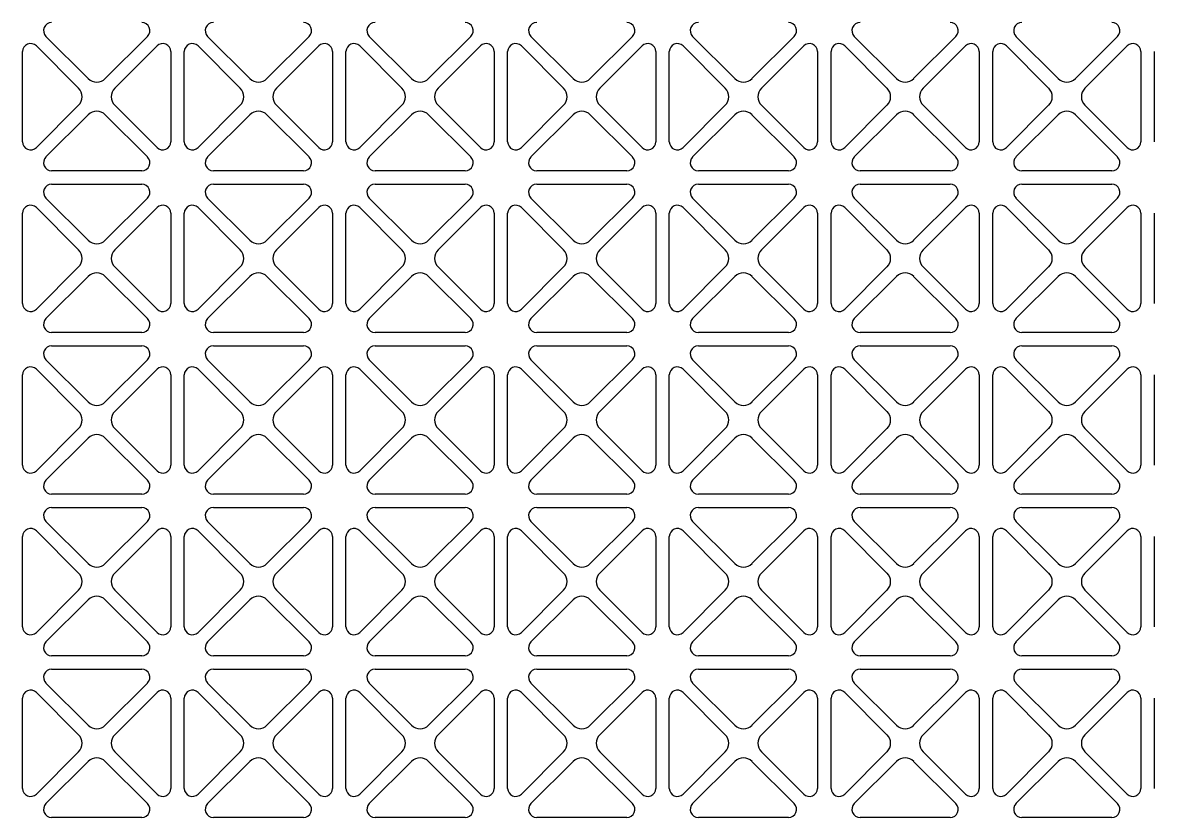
# Model space of a CAD drawing. Header units: millimetres. Extents: x 0 to 87554, y -20854 to 20404.
# Drawn here: x 49345.5 to 49513.5, y 16988.9 to 17106.9 of the extents above; entities that cross this region are included whole.
import ezdxf

# ---------------------------------------------------------------- set-up
doc = ezdxf.new("R2010")
doc.units = ezdxf.units.MM
doc.layers.get('0').update_dxf_attribs({"lineweight": 15})
doc.layers.add('WANGKONG_0', color=7, linetype='Continuous')

# ---------------------------------------------------------------- blocks, each defined once
blk = doc.blocks.new('e4tggg')
at = {"layer": 'WANGKONG_0', "color": 87, "linetype": 'Continuous'}
for p, q in [((208.04, -59.51), (201.77, -53.25)), ((216.85, -53.25), (210.58, -59.51)), ((232.04, -59.51), (225.77, -53.25)), ((240.85, -53.25), (234.58, -59.51)), ((256.04, -59.51), (249.77, -53.25)), ((264.85, -53.25), (258.58, -59.51)), ((280.04, -59.51), (273.77, -53.25)), ((288.85, -53.25), (282.58, -59.51)), ((304.04, -59.51), (297.77, -53.25)), ((312.85, -53.25), (306.58, -59.51)), ((328.04, -59.51), (321.77, -53.25)), ((336.85, -53.25), (330.58, -59.51)), ((352.04, -59.51), (345.77, -53.25)), ((360.85, -53.25), (354.58, -59.51)), ((200.36, -54.66), (206.62, -60.93)), ((212, -60.93), (218.26, -54.66)), ((224.36, -54.66), (230.62, -60.93)), ((236, -60.93), (242.26, -54.66)), ((248.36, -54.66), (254.62, -60.93)), ((260, -60.93), (266.26, -54.66)), ((272.36, -54.66), (278.62, -60.93)), ((284, -60.93), (290.26, -54.66)), ((296.36, -54.66), (302.62, -60.93)), ((308, -60.93), (314.26, -54.66)), ((320.36, -54.66), (326.62, -60.93)), ((332, -60.93), (338.26, -54.66)), ((344.36, -54.66), (350.62, -60.93)), ((356, -60.93), (362.26, -54.66)), ((198.31, -68.89), (198.31, -55.51)), ((220.31, -55.51), (220.31, -68.89)), ((222.31, -68.89), (222.31, -55.51)), ((244.31, -55.51), (244.31, -68.89)), ((246.31, -68.89), (246.31, -55.51)), ((268.31, -55.51), (268.31, -68.89)), ((270.31, -68.89), (270.31, -55.51)), ((292.31, -55.51), (292.31, -68.89)), ((294.31, -68.89), (294.31, -55.51)), ((316.31, -55.51), (316.31, -68.89)), ((318.31, -68.89), (318.31, -55.51)), ((340.31, -55.51), (340.31, -68.89)), ((342.31, -68.89), (342.31, -55.51)), ((364.31, -55.51), (364.31, -68.89)), ((366.31, -68.89), (366.31, -55.51)), ((206.62, -63.47), (200.36, -69.74)), ((218.26, -69.74), (212, -63.47)), ((230.62, -63.47), (224.36, -69.74)), ((242.26, -69.74), (236, -63.47)), ((254.62, -63.47), (248.36, -69.74)), ((266.26, -69.74), (260, -63.47)), ((278.62, -63.47), (272.36, -69.74)), ((290.26, -69.74), (284, -63.47)), ((302.62, -63.47), (296.36, -69.74)), ((314.26, -69.74), (308, -63.47)), ((326.62, -63.47), (320.36, -69.74)), ((338.26, -69.74), (332, -63.47)), ((350.62, -63.47), (344.36, -69.74)), ((362.26, -69.74), (356, -63.47)), ((201.77, -71.15), (208.04, -64.89)), ((210.58, -64.89), (216.85, -71.15)), ((225.77, -71.15), (232.04, -64.89)), ((234.58, -64.89), (240.85, -71.15)), ((249.77, -71.15), (256.04, -64.89)), ((258.58, -64.89), (264.85, -71.15)), ((273.77, -71.15), (280.04, -64.89)), ((282.58, -64.89), (288.85, -71.15)), ((297.77, -71.15), (304.04, -64.89)), ((306.58, -64.89), (312.85, -71.15)), ((321.77, -71.15), (328.04, -64.89)), ((330.58, -64.89), (336.85, -71.15)), ((345.77, -71.15), (352.04, -64.89)), ((354.58, -64.89), (360.85, -71.15)), ((216, -73.2), (202.62, -73.2)), ((240, -73.2), (226.62, -73.2)), ((264, -73.2), (250.62, -73.2)), ((288, -73.2), (274.62, -73.2)), ((312, -73.2), (298.62, -73.2)), ((336, -73.2), (322.62, -73.2)), ((360, -73.2), (346.62, -73.2)), ((202.62, -75.2), (216, -75.2)), ((226.62, -75.2), (240, -75.2)), ((250.62, -75.2), (264, -75.2)), ((274.62, -75.2), (288, -75.2)), ((298.62, -75.2), (312, -75.2)), ((322.62, -75.2), (336, -75.2)), ((346.62, -75.2), (360, -75.2)), ((208.04, -83.51), (201.77, -77.25)), ((216.85, -77.25), (210.58, -83.51)), ((232.04, -83.51), (225.77, -77.25)), ((240.85, -77.25), (234.58, -83.51)), ((256.04, -83.51), (249.77, -77.25)), ((264.85, -77.25), (258.58, -83.51)), ((280.04, -83.51), (273.77, -77.25)), ((288.85, -77.25), (282.58, -83.51)), ((304.04, -83.51), (297.77, -77.25)), ((312.85, -77.25), (306.58, -83.51)), ((328.04, -83.51), (321.77, -77.25)), ((336.85, -77.25), (330.58, -83.51)), ((352.04, -83.51), (345.77, -77.25)), ((360.85, -77.25), (354.58, -83.51)), ((200.36, -78.66), (206.62, -84.93)), ((212, -84.93), (218.26, -78.66)), ((224.36, -78.66), (230.62, -84.93)), ((236, -84.93), (242.26, -78.66)), ((248.36, -78.66), (254.62, -84.93)), ((260, -84.93), (266.26, -78.66)), ((272.36, -78.66), (278.62, -84.93)), ((284, -84.93), (290.26, -78.66)), ((296.36, -78.66), (302.62, -84.93)), ((308, -84.93), (314.26, -78.66)), ((320.36, -78.66), (326.62, -84.93)), ((332, -84.93), (338.26, -78.66)), ((344.36, -78.66), (350.62, -84.93)), ((356, -84.93), (362.26, -78.66)), ((198.31, -92.89), (198.31, -79.51)), ((220.31, -79.51), (220.31, -92.89)), ((222.31, -92.89), (222.31, -79.51)), ((244.31, -79.51), (244.31, -92.89)), ((246.31, -92.89), (246.31, -79.51)), ((268.31, -79.51), (268.31, -92.89)), ((270.31, -92.89), (270.31, -79.51)), ((292.31, -79.51), (292.31, -92.89)), ((294.31, -92.89), (294.31, -79.51)), ((316.31, -79.51), (316.31, -92.89)), ((318.31, -92.89), (318.31, -79.51)), ((340.31, -79.51), (340.31, -92.89)), ((342.31, -92.89), (342.31, -79.51)), ((364.31, -79.51), (364.31, -92.89)), ((366.31, -92.89), (366.31, -79.51)), ((206.62, -87.47), (200.36, -93.74)), ((201.77, -95.15), (208.04, -88.89)), ((210.58, -88.89), (216.85, -95.15)), ((218.26, -93.74), (212, -87.47)), ((230.62, -87.47), (224.36, -93.74)), ((225.77, -95.15), (232.04, -88.89)), ((234.58, -88.89), (240.85, -95.15)), ((242.26, -93.74), (236, -87.47)), ((254.62, -87.47), (248.36, -93.74)), ((249.77, -95.15), (256.04, -88.89)), ((258.58, -88.89), (264.85, -95.15)), ((266.26, -93.74), (260, -87.47)), ((278.62, -87.47), (272.36, -93.74)), ((273.77, -95.15), (280.04, -88.89)), ((282.58, -88.89), (288.85, -95.15)), ((290.26, -93.74), (284, -87.47)), ((302.62, -87.47), (296.36, -93.74)), ((297.77, -95.15), (304.04, -88.89)), ((306.58, -88.89), (312.85, -95.15)), ((314.26, -93.74), (308, -87.47)), ((326.62, -87.47), (320.36, -93.74)), ((321.77, -95.15), (328.04, -88.89)), ((330.58, -88.89), (336.85, -95.15)), ((338.26, -93.74), (332, -87.47)), ((350.62, -87.47), (344.36, -93.74)), ((345.77, -95.15), (352.04, -88.89)), ((354.58, -88.89), (360.85, -95.15)), ((362.26, -93.74), (356, -87.47)), ((216, -97.2), (202.62, -97.2)), ((240, -97.2), (226.62, -97.2)), ((264, -97.2), (250.62, -97.2)), ((288, -97.2), (274.62, -97.2)), ((312, -97.2), (298.62, -97.2)), ((336, -97.2), (322.62, -97.2)), ((360, -97.2), (346.62, -97.2)), ((202.62, -99.2), (216, -99.2)), ((226.62, -99.2), (240, -99.2)), ((250.62, -99.2), (264, -99.2)), ((274.62, -99.2), (288, -99.2)), ((298.62, -99.2), (312, -99.2)), ((322.62, -99.2), (336, -99.2)), ((346.62, -99.2), (360, -99.2)), ((208.04, -107.51), (201.77, -101.25)), ((216.85, -101.25), (210.58, -107.51)), ((232.04, -107.51), (225.77, -101.25)), ((240.85, -101.25), (234.58, -107.51)), ((256.04, -107.51), (249.77, -101.25)), ((264.85, -101.25), (258.58, -107.51)), ((280.04, -107.51), (273.77, -101.25)), ((288.85, -101.25), (282.58, -107.51)), ((304.04, -107.51), (297.77, -101.25)), ((312.85, -101.25), (306.58, -107.51)), ((328.04, -107.51), (321.77, -101.25)), ((336.85, -101.25), (330.58, -107.51)), ((352.04, -107.51), (345.77, -101.25)), ((360.85, -101.25), (354.58, -107.51)), ((198.31, -116.89), (198.31, -103.51)), ((200.36, -102.66), (206.62, -108.93)), ((212, -108.93), (218.26, -102.66)), ((220.31, -103.51), (220.31, -116.89)), ((222.31, -116.89), (222.31, -103.51)), ((224.36, -102.66), (230.62, -108.93)), ((236, -108.93), (242.26, -102.66)), ((244.31, -103.51), (244.31, -116.89)), ((246.31, -116.89), (246.31, -103.51)), ((248.36, -102.66), (254.62, -108.93)), ((260, -108.93), (266.26, -102.66)), ((268.31, -103.51), (268.31, -116.89)), ((270.31, -116.89), (270.31, -103.51)), ((272.36, -102.66), (278.62, -108.93)), ((284, -108.93), (290.26, -102.66)), ((292.31, -103.51), (292.31, -116.89)), ((294.31, -116.89), (294.31, -103.51)), ((296.36, -102.66), (302.62, -108.93)), ((308, -108.93), (314.26, -102.66)), ((316.31, -103.51), (316.31, -116.89)), ((318.31, -116.89), (318.31, -103.51)), ((320.36, -102.66), (326.62, -108.93)), ((332, -108.93), (338.26, -102.66)), ((340.31, -103.51), (340.31, -116.89)), ((342.31, -116.89), (342.31, -103.51)), ((344.36, -102.66), (350.62, -108.93)), ((356, -108.93), (362.26, -102.66)), ((364.31, -103.51), (364.31, -116.89)), ((366.31, -116.89), (366.31, -103.51)), ((206.62, -111.47), (200.36, -117.74)), ((218.26, -117.74), (212, -111.47)), ((230.62, -111.47), (224.36, -117.74)), ((242.26, -117.74), (236, -111.47)), ((254.62, -111.47), (248.36, -117.74)), ((266.26, -117.74), (260, -111.47)), ((278.62, -111.47), (272.36, -117.74)), ((290.26, -117.74), (284, -111.47)), ((302.62, -111.47), (296.36, -117.74)), ((314.26, -117.74), (308, -111.47)), ((326.62, -111.47), (320.36, -117.74)), ((338.26, -117.74), (332, -111.47)), ((350.62, -111.47), (344.36, -117.74)), ((362.26, -117.74), (356, -111.47)), ((201.77, -119.15), (208.04, -112.89)), ((210.58, -112.89), (216.85, -119.15)), ((225.77, -119.15), (232.04, -112.89)), ((234.58, -112.89), (240.85, -119.15)), ((249.77, -119.15), (256.04, -112.89)), ((258.58, -112.89), (264.85, -119.15)), ((273.77, -119.15), (280.04, -112.89)), ((282.58, -112.89), (288.85, -119.15)), ((297.77, -119.15), (304.04, -112.89)), ((306.58, -112.89), (312.85, -119.15)), ((321.77, -119.15), (328.04, -112.89)), ((330.58, -112.89), (336.85, -119.15)), ((345.77, -119.15), (352.04, -112.89)), ((354.58, -112.89), (360.85, -119.15)), ((216, -121.2), (202.62, -121.2)), ((240, -121.2), (226.62, -121.2)), ((264, -121.2), (250.62, -121.2)), ((288, -121.2), (274.62, -121.2)), ((312, -121.2), (298.62, -121.2)), ((336, -121.2), (322.62, -121.2)), ((360, -121.2), (346.62, -121.2)), ((202.62, -123.2), (216, -123.2)), ((226.62, -123.2), (240, -123.2)), ((250.62, -123.2), (264, -123.2)), ((274.62, -123.2), (288, -123.2)), ((298.62, -123.2), (312, -123.2)), ((322.62, -123.2), (336, -123.2)), ((346.62, -123.2), (360, -123.2)), ((208.04, -131.51), (201.77, -125.25)), ((216.85, -125.25), (210.58, -131.51)), ((232.04, -131.51), (225.77, -125.25)), ((240.85, -125.25), (234.58, -131.51)), ((256.04, -131.51), (249.77, -125.25)), ((264.85, -125.25), (258.58, -131.51)), ((280.04, -131.51), (273.77, -125.25)), ((288.85, -125.25), (282.58, -131.51)), ((304.04, -131.51), (297.77, -125.25)), ((312.85, -125.25), (306.58, -131.51)), ((328.04, -131.51), (321.77, -125.25)), ((336.85, -125.25), (330.58, -131.51)), ((352.04, -131.51), (345.77, -125.25)), ((360.85, -125.25), (354.58, -131.51)), ((198.31, -140.89), (198.31, -127.51)), ((200.36, -126.66), (206.62, -132.93)), ((212, -132.93), (218.26, -126.66)), ((220.31, -127.51), (220.31, -140.89)), ((222.31, -140.89), (222.31, -127.51)), ((224.36, -126.66), (230.62, -132.93)), ((236, -132.93), (242.26, -126.66)), ((244.31, -127.51), (244.31, -140.89)), ((246.31, -140.89), (246.31, -127.51)), ((248.36, -126.66), (254.62, -132.93)), ((260, -132.93), (266.26, -126.66)), ((268.31, -127.51), (268.31, -140.89)), ((270.31, -140.89), (270.31, -127.51)), ((272.36, -126.66), (278.62, -132.93)), ((284, -132.93), (290.26, -126.66)), ((292.31, -127.51), (292.31, -140.89)), ((294.31, -140.89), (294.31, -127.51)), ((296.36, -126.66), (302.62, -132.93)), ((308, -132.93), (314.26, -126.66)), ((316.31, -127.51), (316.31, -140.89)), ((318.31, -140.89), (318.31, -127.51)), ((320.36, -126.66), (326.62, -132.93)), ((332, -132.93), (338.26, -126.66)), ((340.31, -127.51), (340.31, -140.89)), ((342.31, -140.89), (342.31, -127.51)), ((344.36, -126.66), (350.62, -132.93)), ((356, -132.93), (362.26, -126.66)), ((364.31, -127.51), (364.31, -140.89)), ((366.31, -140.89), (366.31, -127.51)), ((206.62, -135.47), (200.36, -141.74)), ((218.26, -141.74), (212, -135.47)), ((230.62, -135.47), (224.36, -141.74)), ((242.26, -141.74), (236, -135.47)), ((254.62, -135.47), (248.36, -141.74)), ((266.26, -141.74), (260, -135.47)), ((278.62, -135.47), (272.36, -141.74)), ((290.26, -141.74), (284, -135.47)), ((302.62, -135.47), (296.36, -141.74)), ((314.26, -141.74), (308, -135.47)), ((326.62, -135.47), (320.36, -141.74)), ((338.26, -141.74), (332, -135.47)), ((350.62, -135.47), (344.36, -141.74)), ((362.26, -141.74), (356, -135.47)), ((201.77, -143.15), (208.04, -136.89)), ((210.58, -136.89), (216.85, -143.15)), ((225.77, -143.15), (232.04, -136.89)), ((234.58, -136.89), (240.85, -143.15)), ((249.77, -143.15), (256.04, -136.89)), ((258.58, -136.89), (264.85, -143.15)), ((273.77, -143.15), (280.04, -136.89)), ((282.58, -136.89), (288.85, -143.15)), ((297.77, -143.15), (304.04, -136.89)), ((306.58, -136.89), (312.85, -143.15)), ((321.77, -143.15), (328.04, -136.89)), ((330.58, -136.89), (336.85, -143.15)), ((345.77, -143.15), (352.04, -136.89)), ((354.58, -136.89), (360.85, -143.15)), ((216, -145.2), (202.62, -145.2)), ((240, -145.2), (226.62, -145.2)), ((264, -145.2), (250.62, -145.2)), ((288, -145.2), (274.62, -145.2)), ((312, -145.2), (298.62, -145.2)), ((336, -145.2), (322.62, -145.2)), ((360, -145.2), (346.62, -145.2)), ((202.62, -147.2), (216, -147.2)), ((226.62, -147.2), (240, -147.2)), ((250.62, -147.2), (264, -147.2)), ((274.62, -147.2), (288, -147.2)), ((298.62, -147.2), (312, -147.2)), ((322.62, -147.2), (336, -147.2)), ((346.62, -147.2), (360, -147.2)), ((208.04, -155.51), (201.77, -149.25)), ((216.85, -149.25), (210.58, -155.51)), ((232.04, -155.51), (225.77, -149.25)), ((240.85, -149.25), (234.58, -155.51)), ((256.04, -155.51), (249.77, -149.25)), ((264.85, -149.25), (258.58, -155.51)), ((280.04, -155.51), (273.77, -149.25)), ((288.85, -149.25), (282.58, -155.51)), ((304.04, -155.51), (297.77, -149.25)), ((312.85, -149.25), (306.58, -155.51)), ((328.04, -155.51), (321.77, -149.25)), ((336.85, -149.25), (330.58, -155.51)), ((352.04, -155.51), (345.77, -149.25)), ((360.85, -149.25), (354.58, -155.51)), ((200.36, -150.66), (206.62, -156.93)), ((212, -156.93), (218.26, -150.66)), ((224.36, -150.66), (230.62, -156.93)), ((236, -156.93), (242.26, -150.66)), ((248.36, -150.66), (254.62, -156.93)), ((260, -156.93), (266.26, -150.66)), ((272.36, -150.66), (278.62, -156.93)), ((284, -156.93), (290.26, -150.66)), ((296.36, -150.66), (302.62, -156.93)), ((308, -156.93), (314.26, -150.66)), ((320.36, -150.66), (326.62, -156.93)), ((332, -156.93), (338.26, -150.66)), ((344.36, -150.66), (350.62, -156.93)), ((356, -156.93), (362.26, -150.66)), ((198.31, -164.89), (198.31, -151.51)), ((220.31, -151.51), (220.31, -164.89)), ((222.31, -164.89), (222.31, -151.51)), ((244.31, -151.51), (244.31, -164.89)), ((246.31, -164.89), (246.31, -151.51)), ((268.31, -151.51), (268.31, -164.89)), ((270.31, -164.89), (270.31, -151.51)), ((292.31, -151.51), (292.31, -164.89)), ((294.31, -164.89), (294.31, -151.51)), ((316.31, -151.51), (316.31, -164.89)), ((318.31, -164.89), (318.31, -151.51)), ((340.31, -151.51), (340.31, -164.89)), ((342.31, -164.89), (342.31, -151.51)), ((364.31, -151.51), (364.31, -164.89)), ((366.31, -164.89), (366.31, -151.51)), ((206.62, -159.47), (200.36, -165.74)), ((218.26, -165.74), (212, -159.47)), ((230.62, -159.47), (224.36, -165.74)), ((242.26, -165.74), (236, -159.47)), ((254.62, -159.47), (248.36, -165.74)), ((266.26, -165.74), (260, -159.47)), ((278.62, -159.47), (272.36, -165.74)), ((290.26, -165.74), (284, -159.47)), ((302.62, -159.47), (296.36, -165.74)), ((314.26, -165.74), (308, -159.47)), ((326.62, -159.47), (320.36, -165.74)), ((338.26, -165.74), (332, -159.47)), ((350.62, -159.47), (344.36, -165.74)), ((362.26, -165.74), (356, -159.47)), ((201.77, -167.15), (208.04, -160.89)), ((210.58, -160.89), (216.85, -167.15)), ((225.77, -167.15), (232.04, -160.89)), ((234.58, -160.89), (240.85, -167.15)), ((249.77, -167.15), (256.04, -160.89)), ((258.58, -160.89), (264.85, -167.15)), ((273.77, -167.15), (280.04, -160.89)), ((282.58, -160.89), (288.85, -167.15)), ((297.77, -167.15), (304.04, -160.89)), ((306.58, -160.89), (312.85, -167.15)), ((321.77, -167.15), (328.04, -160.89)), ((330.58, -160.89), (336.85, -167.15)), ((345.77, -167.15), (352.04, -160.89)), ((354.58, -160.89), (360.85, -167.15)), ((216, -169.2), (202.62, -169.2)), ((240, -169.2), (226.62, -169.2)), ((264, -169.2), (250.62, -169.2)), ((288, -169.2), (274.62, -169.2)), ((312, -169.2), (298.62, -169.2)), ((336, -169.2), (322.62, -169.2)), ((360, -169.2), (346.62, -169.2))]:
    blk.add_line(p, q, dxfattribs=at)
for centre, radius, start, end in [((202.62, -52.4), 1.2, 90, 225), ((216, -52.4), 1.2, 315, 90), ((226.62, -52.4), 1.2, 90, 225), ((240, -52.4), 1.2, 315, 90), ((250.62, -52.4), 1.2, 90, 225), ((264, -52.4), 1.2, 315, 90), ((274.62, -52.4), 1.2, 90, 225), ((288, -52.4), 1.2, 315, 90), ((298.62, -52.4), 1.2, 90, 225), ((312, -52.4), 1.2, 315, 90), ((322.62, -52.4), 1.2, 90, 225), ((336, -52.4), 1.2, 315, 90), ((346.62, -52.4), 1.2, 90, 225), ((360, -52.4), 1.2, 315, 90), ((199.51, -55.51), 1.2, 45, 180), ((219.11, -55.51), 1.2, 0, 135), ((223.51, -55.51), 1.2, 45, 180), ((243.11, -55.51), 1.2, 0, 135), ((247.51, -55.51), 1.2, 45, 180), ((267.11, -55.51), 1.2, 0, 135), ((271.51, -55.51), 1.2, 45, 180), ((291.11, -55.51), 1.2, 0, 135), ((295.51, -55.51), 1.2, 45, 180), ((315.11, -55.51), 1.2, 0, 135), ((319.51, -55.51), 1.2, 45, 180), ((339.11, -55.51), 1.2, 0, 135), ((343.51, -55.51), 1.2, 45, 180), ((363.11, -55.51), 1.2, 0, 135), ((209.31, -58.24), 1.8, 225, 315), ((233.31, -58.24), 1.8, 225, 315), ((257.31, -58.24), 1.8, 225, 315), ((281.31, -58.24), 1.8, 225, 315), ((305.31, -58.24), 1.8, 225, 315), ((329.31, -58.24), 1.8, 225, 315), ((353.31, -58.24), 1.8, 225, 315), ((205.35, -62.2), 1.8, 315, 45), ((213.27, -62.2), 1.8, 135, 225), ((229.35, -62.2), 1.8, 315, 45), ((237.27, -62.2), 1.8, 135, 225), ((253.35, -62.2), 1.8, 315, 45), ((261.27, -62.2), 1.8, 135, 225), ((277.35, -62.2), 1.8, 315, 45), ((285.27, -62.2), 1.8, 135, 225), ((301.35, -62.2), 1.8, 315, 45), ((309.27, -62.2), 1.8, 135, 225), ((325.35, -62.2), 1.8, 315, 45), ((333.27, -62.2), 1.8, 135, 225), ((349.35, -62.2), 1.8, 315, 45), ((357.27, -62.2), 1.8, 135, 225), ((209.31, -66.16), 1.8, 45, 135), ((233.31, -66.16), 1.8, 45, 135), ((257.31, -66.16), 1.8, 45, 135), ((281.31, -66.16), 1.8, 45, 135), ((305.31, -66.16), 1.8, 45, 135), ((329.31, -66.16), 1.8, 45, 135), ((353.31, -66.16), 1.8, 45, 135), ((199.51, -68.89), 1.2, 180, 315), ((219.11, -68.89), 1.2, 225, 0), ((223.51, -68.89), 1.2, 180, 315), ((243.11, -68.89), 1.2, 225, 0), ((247.51, -68.89), 1.2, 180, 315), ((267.11, -68.89), 1.2, 225, 0), ((271.51, -68.89), 1.2, 180, 315), ((291.11, -68.89), 1.2, 225, 0), ((295.51, -68.89), 1.2, 180, 315), ((315.11, -68.89), 1.2, 225, 0), ((319.51, -68.89), 1.2, 180, 315), ((339.11, -68.89), 1.2, 225, 0), ((343.51, -68.89), 1.2, 180, 315), ((363.11, -68.89), 1.2, 225, 0), ((202.62, -72), 1.2, 135, 270), ((216, -72), 1.2, 270, 45), ((226.62, -72), 1.2, 135, 270), ((240, -72), 1.2, 270, 45), ((250.62, -72), 1.2, 135, 270), ((264, -72), 1.2, 270, 45), ((274.62, -72), 1.2, 135, 270), ((288, -72), 1.2, 270, 45), ((298.62, -72), 1.2, 135, 270), ((312, -72), 1.2, 270, 45), ((322.62, -72), 1.2, 135, 270), ((336, -72), 1.2, 270, 45), ((346.62, -72), 1.2, 135, 270), ((360, -72), 1.2, 270, 45), ((202.62, -76.4), 1.2, 90, 225), ((216, -76.4), 1.2, 315, 90), ((226.62, -76.4), 1.2, 90, 225), ((240, -76.4), 1.2, 315, 90), ((250.62, -76.4), 1.2, 90, 225), ((264, -76.4), 1.2, 315, 90), ((274.62, -76.4), 1.2, 90, 225), ((288, -76.4), 1.2, 315, 90), ((298.62, -76.4), 1.2, 90, 225), ((312, -76.4), 1.2, 315, 90), ((322.62, -76.4), 1.2, 90, 225), ((336, -76.4), 1.2, 315, 90), ((346.62, -76.4), 1.2, 90, 225), ((360, -76.4), 1.2, 315, 90), ((199.51, -79.51), 1.2, 45, 180), ((219.11, -79.51), 1.2, 0, 135), ((223.51, -79.51), 1.2, 45, 180), ((243.11, -79.51), 1.2, 0, 135), ((247.51, -79.51), 1.2, 45, 180), ((267.11, -79.51), 1.2, 0, 135), ((271.51, -79.51), 1.2, 45, 180), ((291.11, -79.51), 1.2, 0, 135), ((295.51, -79.51), 1.2, 45, 180), ((315.11, -79.51), 1.2, 0, 135), ((319.51, -79.51), 1.2, 45, 180), ((339.11, -79.51), 1.2, 0, 135), ((343.51, -79.51), 1.2, 45, 180), ((363.11, -79.51), 1.2, 0, 135), ((209.31, -82.24), 1.8, 225, 315), ((233.31, -82.24), 1.8, 225, 315), ((257.31, -82.24), 1.8, 225, 315), ((281.31, -82.24), 1.8, 225, 315), ((305.31, -82.24), 1.8, 225, 315), ((329.31, -82.24), 1.8, 225, 315), ((353.31, -82.24), 1.8, 225, 315), ((205.35, -86.2), 1.8, 315, 45), ((213.27, -86.2), 1.8, 135, 225), ((229.35, -86.2), 1.8, 315, 45), ((237.27, -86.2), 1.8, 135, 225), ((253.35, -86.2), 1.8, 315, 45), ((261.27, -86.2), 1.8, 135, 225), ((277.35, -86.2), 1.8, 315, 45), ((285.27, -86.2), 1.8, 135, 225), ((301.35, -86.2), 1.8, 315, 45), ((309.27, -86.2), 1.8, 135, 225), ((325.35, -86.2), 1.8, 315, 45), ((333.27, -86.2), 1.8, 135, 225), ((349.35, -86.2), 1.8, 315, 45), ((357.27, -86.2), 1.8, 135, 225), ((209.31, -90.16), 1.8, 45, 135), ((233.31, -90.16), 1.8, 45, 135), ((257.31, -90.16), 1.8, 45, 135), ((281.31, -90.16), 1.8, 45, 135), ((305.31, -90.16), 1.8, 45, 135), ((329.31, -90.16), 1.8, 45, 135), ((353.31, -90.16), 1.8, 45, 135), ((199.51, -92.89), 1.2, 180, 315), ((219.11, -92.89), 1.2, 225, 0), ((223.51, -92.89), 1.2, 180, 315), ((243.11, -92.89), 1.2, 225, 0), ((247.51, -92.89), 1.2, 180, 315), ((267.11, -92.89), 1.2, 225, 0), ((271.51, -92.89), 1.2, 180, 315), ((291.11, -92.89), 1.2, 225, 0), ((295.51, -92.89), 1.2, 180, 315), ((315.11, -92.89), 1.2, 225, 0), ((319.51, -92.89), 1.2, 180, 315), ((339.11, -92.89), 1.2, 225, 0), ((343.51, -92.89), 1.2, 180, 315), ((363.11, -92.89), 1.2, 225, 0), ((202.62, -96), 1.2, 135, 270), ((216, -96), 1.2, 270, 45), ((226.62, -96), 1.2, 135, 270), ((240, -96), 1.2, 270, 45), ((250.62, -96), 1.2, 135, 270), ((264, -96), 1.2, 270, 45), ((274.62, -96), 1.2, 135, 270), ((288, -96), 1.2, 270, 45), ((298.62, -96), 1.2, 135, 270), ((312, -96), 1.2, 270, 45), ((322.62, -96), 1.2, 135, 270), ((336, -96), 1.2, 270, 45), ((346.62, -96), 1.2, 135, 270), ((360, -96), 1.2, 270, 45), ((202.62, -100.4), 1.2, 90, 225), ((216, -100.4), 1.2, 315, 90), ((226.62, -100.4), 1.2, 90, 225), ((240, -100.4), 1.2, 315, 90), ((250.62, -100.4), 1.2, 90, 225), ((264, -100.4), 1.2, 315, 90), ((274.62, -100.4), 1.2, 90, 225), ((288, -100.4), 1.2, 315, 90), ((298.62, -100.4), 1.2, 90, 225), ((312, -100.4), 1.2, 315, 90), ((322.62, -100.4), 1.2, 90, 225), ((336, -100.4), 1.2, 315, 90), ((346.62, -100.4), 1.2, 90, 225), ((360, -100.4), 1.2, 315, 90), ((199.51, -103.51), 1.2, 45, 180), ((219.11, -103.51), 1.2, 0, 135), ((223.51, -103.51), 1.2, 45, 180), ((243.11, -103.51), 1.2, 0, 135), ((247.51, -103.51), 1.2, 45, 180), ((267.11, -103.51), 1.2, 0, 135), ((271.51, -103.51), 1.2, 45, 180), ((291.11, -103.51), 1.2, 0, 135), ((295.51, -103.51), 1.2, 45, 180), ((315.11, -103.51), 1.2, 0, 135), ((319.51, -103.51), 1.2, 45, 180), ((339.11, -103.51), 1.2, 0, 135), ((343.51, -103.51), 1.2, 45, 180), ((363.11, -103.51), 1.2, 0, 135), ((209.31, -106.24), 1.8, 225, 315), ((233.31, -106.24), 1.8, 225, 315), ((257.31, -106.24), 1.8, 225, 315), ((281.31, -106.24), 1.8, 225, 315), ((305.31, -106.24), 1.8, 225, 315), ((329.31, -106.24), 1.8, 225, 315), ((353.31, -106.24), 1.8, 225, 315), ((205.35, -110.2), 1.8, 315, 45), ((213.27, -110.2), 1.8, 135, 225), ((229.35, -110.2), 1.8, 315, 45), ((237.27, -110.2), 1.8, 135, 225), ((253.35, -110.2), 1.8, 315, 45), ((261.27, -110.2), 1.8, 135, 225), ((277.35, -110.2), 1.8, 315, 45), ((285.27, -110.2), 1.8, 135, 225), ((301.35, -110.2), 1.8, 315, 45), ((309.27, -110.2), 1.8, 135, 225), ((325.35, -110.2), 1.8, 315, 45), ((333.27, -110.2), 1.8, 135, 225), ((349.35, -110.2), 1.8, 315, 45), ((357.27, -110.2), 1.8, 135, 225), ((209.31, -114.16), 1.8, 45, 135), ((233.31, -114.16), 1.8, 45, 135), ((257.31, -114.16), 1.8, 45, 135), ((281.31, -114.16), 1.8, 45, 135), ((305.31, -114.16), 1.8, 45, 135), ((329.31, -114.16), 1.8, 45, 135), ((353.31, -114.16), 1.8, 45, 135), ((199.51, -116.89), 1.2, 180, 315), ((219.11, -116.89), 1.2, 225, 0), ((223.51, -116.89), 1.2, 180, 315), ((243.11, -116.89), 1.2, 225, 0), ((247.51, -116.89), 1.2, 180, 315), ((267.11, -116.89), 1.2, 225, 0), ((271.51, -116.89), 1.2, 180, 315), ((291.11, -116.89), 1.2, 225, 0), ((295.51, -116.89), 1.2, 180, 315), ((315.11, -116.89), 1.2, 225, 0), ((319.51, -116.89), 1.2, 180, 315), ((339.11, -116.89), 1.2, 225, 0), ((343.51, -116.89), 1.2, 180, 315), ((363.11, -116.89), 1.2, 225, 0), ((202.62, -120), 1.2, 135, 270), ((216, -120), 1.2, 270, 45), ((226.62, -120), 1.2, 135, 270), ((240, -120), 1.2, 270, 45), ((250.62, -120), 1.2, 135, 270), ((264, -120), 1.2, 270, 45), ((274.62, -120), 1.2, 135, 270), ((288, -120), 1.2, 270, 45), ((298.62, -120), 1.2, 135, 270), ((312, -120), 1.2, 270, 45), ((322.62, -120), 1.2, 135, 270), ((336, -120), 1.2, 270, 45), ((346.62, -120), 1.2, 135, 270), ((360, -120), 1.2, 270, 45), ((202.62, -124.4), 1.2, 90, 225), ((216, -124.4), 1.2, 315, 90), ((226.62, -124.4), 1.2, 90, 225), ((240, -124.4), 1.2, 315, 90), ((250.62, -124.4), 1.2, 90, 225), ((264, -124.4), 1.2, 315, 90), ((274.62, -124.4), 1.2, 90, 225), ((288, -124.4), 1.2, 315, 90), ((298.62, -124.4), 1.2, 90, 225), ((312, -124.4), 1.2, 315, 90), ((322.62, -124.4), 1.2, 90, 225), ((336, -124.4), 1.2, 315, 90), ((346.62, -124.4), 1.2, 90, 225), ((360, -124.4), 1.2, 315, 90), ((199.51, -127.51), 1.2, 45, 180), ((219.11, -127.51), 1.2, 0, 135), ((223.51, -127.51), 1.2, 45, 180), ((243.11, -127.51), 1.2, 0, 135), ((247.51, -127.51), 1.2, 45, 180), ((267.11, -127.51), 1.2, 0, 135), ((271.51, -127.51), 1.2, 45, 180), ((291.11, -127.51), 1.2, 0, 135), ((295.51, -127.51), 1.2, 45, 180), ((315.11, -127.51), 1.2, 0, 135), ((319.51, -127.51), 1.2, 45, 180), ((339.11, -127.51), 1.2, 0, 135), ((343.51, -127.51), 1.2, 45, 180), ((363.11, -127.51), 1.2, 0, 135), ((209.31, -130.24), 1.8, 225, 315), ((233.31, -130.24), 1.8, 225, 315), ((257.31, -130.24), 1.8, 225, 315), ((281.31, -130.24), 1.8, 225, 315), ((305.31, -130.24), 1.8, 225, 315), ((329.31, -130.24), 1.8, 225, 315), ((353.31, -130.24), 1.8, 225, 315), ((205.35, -134.2), 1.8, 315, 45), ((213.27, -134.2), 1.8, 135, 225), ((229.35, -134.2), 1.8, 315, 45), ((237.27, -134.2), 1.8, 135, 225), ((253.35, -134.2), 1.8, 315, 45), ((261.27, -134.2), 1.8, 135, 225), ((277.35, -134.2), 1.8, 315, 45), ((285.27, -134.2), 1.8, 135, 225), ((301.35, -134.2), 1.8, 315, 45), ((309.27, -134.2), 1.8, 135, 225), ((325.35, -134.2), 1.8, 315, 45), ((333.27, -134.2), 1.8, 135, 225), ((349.35, -134.2), 1.8, 315, 45), ((357.27, -134.2), 1.8, 135, 225), ((209.31, -138.16), 1.8, 45, 135), ((233.31, -138.16), 1.8, 45, 135), ((257.31, -138.16), 1.8, 45, 135), ((281.31, -138.16), 1.8, 45, 135), ((305.31, -138.16), 1.8, 45, 135), ((329.31, -138.16), 1.8, 45, 135), ((353.31, -138.16), 1.8, 45, 135), ((199.51, -140.89), 1.2, 180, 315), ((219.11, -140.89), 1.2, 225, 0), ((223.51, -140.89), 1.2, 180, 315), ((243.11, -140.89), 1.2, 225, 0), ((247.51, -140.89), 1.2, 180, 315), ((267.11, -140.89), 1.2, 225, 0), ((271.51, -140.89), 1.2, 180, 315), ((291.11, -140.89), 1.2, 225, 0), ((295.51, -140.89), 1.2, 180, 315), ((315.11, -140.89), 1.2, 225, 0), ((319.51, -140.89), 1.2, 180, 315), ((339.11, -140.89), 1.2, 225, 0), ((343.51, -140.89), 1.2, 180, 315), ((363.11, -140.89), 1.2, 225, 0), ((202.62, -144), 1.2, 135, 270), ((216, -144), 1.2, 270, 45), ((226.62, -144), 1.2, 135, 270), ((240, -144), 1.2, 270, 45), ((250.62, -144), 1.2, 135, 270), ((264, -144), 1.2, 270, 45), ((274.62, -144), 1.2, 135, 270), ((288, -144), 1.2, 270, 45), ((298.62, -144), 1.2, 135, 270), ((312, -144), 1.2, 270, 45), ((322.62, -144), 1.2, 135, 270), ((336, -144), 1.2, 270, 45), ((346.62, -144), 1.2, 135, 270), ((360, -144), 1.2, 270, 45), ((202.62, -148.4), 1.2, 90, 225), ((216, -148.4), 1.2, 315, 90), ((226.62, -148.4), 1.2, 90, 225), ((240, -148.4), 1.2, 315, 90), ((250.62, -148.4), 1.2, 90, 225), ((264, -148.4), 1.2, 315, 90), ((274.62, -148.4), 1.2, 90, 225), ((288, -148.4), 1.2, 315, 90), ((298.62, -148.4), 1.2, 90, 225), ((312, -148.4), 1.2, 315, 90), ((322.62, -148.4), 1.2, 90, 225), ((336, -148.4), 1.2, 315, 90), ((346.62, -148.4), 1.2, 90, 225), ((360, -148.4), 1.2, 315, 90), ((199.51, -151.51), 1.2, 45, 180), ((219.11, -151.51), 1.2, 0, 135), ((223.51, -151.51), 1.2, 45, 180), ((243.11, -151.51), 1.2, 0, 135), ((247.51, -151.51), 1.2, 45, 180), ((267.11, -151.51), 1.2, 0, 135), ((271.51, -151.51), 1.2, 45, 180), ((291.11, -151.51), 1.2, 0, 135), ((295.51, -151.51), 1.2, 45, 180), ((315.11, -151.51), 1.2, 0, 135), ((319.51, -151.51), 1.2, 45, 180), ((339.11, -151.51), 1.2, 0, 135), ((343.51, -151.51), 1.2, 45, 180), ((363.11, -151.51), 1.2, 0, 135), ((209.31, -154.24), 1.8, 225, 315), ((233.31, -154.24), 1.8, 225, 315), ((257.31, -154.24), 1.8, 225, 315), ((281.31, -154.24), 1.8, 225, 315), ((305.31, -154.24), 1.8, 225, 315), ((329.31, -154.24), 1.8, 225, 315), ((353.31, -154.24), 1.8, 225, 315), ((205.35, -158.2), 1.8, 315, 45), ((213.27, -158.2), 1.8, 135, 225), ((229.35, -158.2), 1.8, 315, 45), ((237.27, -158.2), 1.8, 135, 225), ((253.35, -158.2), 1.8, 315, 45), ((261.27, -158.2), 1.8, 135, 225), ((277.35, -158.2), 1.8, 315, 45), ((285.27, -158.2), 1.8, 135, 225), ((301.35, -158.2), 1.8, 315, 45), ((309.27, -158.2), 1.8, 135, 225), ((325.35, -158.2), 1.8, 315, 45), ((333.27, -158.2), 1.8, 135, 225), ((349.35, -158.2), 1.8, 315, 45), ((357.27, -158.2), 1.8, 135, 225), ((209.31, -162.16), 1.8, 45, 135), ((233.31, -162.16), 1.8, 45, 135), ((257.31, -162.16), 1.8, 45, 135), ((281.31, -162.16), 1.8, 45, 135), ((305.31, -162.16), 1.8, 45, 135), ((329.31, -162.16), 1.8, 45, 135), ((353.31, -162.16), 1.8, 45, 135), ((199.51, -164.89), 1.2, 180, 315), ((219.11, -164.89), 1.2, 225, 0), ((223.51, -164.89), 1.2, 180, 315), ((243.11, -164.89), 1.2, 225, 0), ((247.51, -164.89), 1.2, 180, 315), ((267.11, -164.89), 1.2, 225, 0), ((271.51, -164.89), 1.2, 180, 315), ((291.11, -164.89), 1.2, 225, 0), ((295.51, -164.89), 1.2, 180, 315), ((315.11, -164.89), 1.2, 225, 0), ((319.51, -164.89), 1.2, 180, 315), ((339.11, -164.89), 1.2, 225, 0), ((343.51, -164.89), 1.2, 180, 315), ((363.11, -164.89), 1.2, 225, 0), ((202.62, -168), 1.2, 135, 270), ((216, -168), 1.2, 270, 45), ((226.62, -168), 1.2, 135, 270), ((240, -168), 1.2, 270, 45), ((250.62, -168), 1.2, 135, 270), ((264, -168), 1.2, 270, 45), ((274.62, -168), 1.2, 135, 270), ((288, -168), 1.2, 270, 45), ((298.62, -168), 1.2, 135, 270), ((312, -168), 1.2, 270, 45), ((322.62, -168), 1.2, 135, 270), ((336, -168), 1.2, 270, 45), ((346.62, -168), 1.2, 135, 270), ((360, -168), 1.2, 270, 45)]:
    blk.add_arc(centre, radius, start, end, dxfattribs=at)

msp = doc.modelspace()

# ---------------------------------------------------------------- block references
at = {"lineweight": -3}
msp.add_blockref('e4tggg', (49147.147, 17158.127, 19235.731), dxfattribs=at)

doc.saveas('drawing.dxf')
